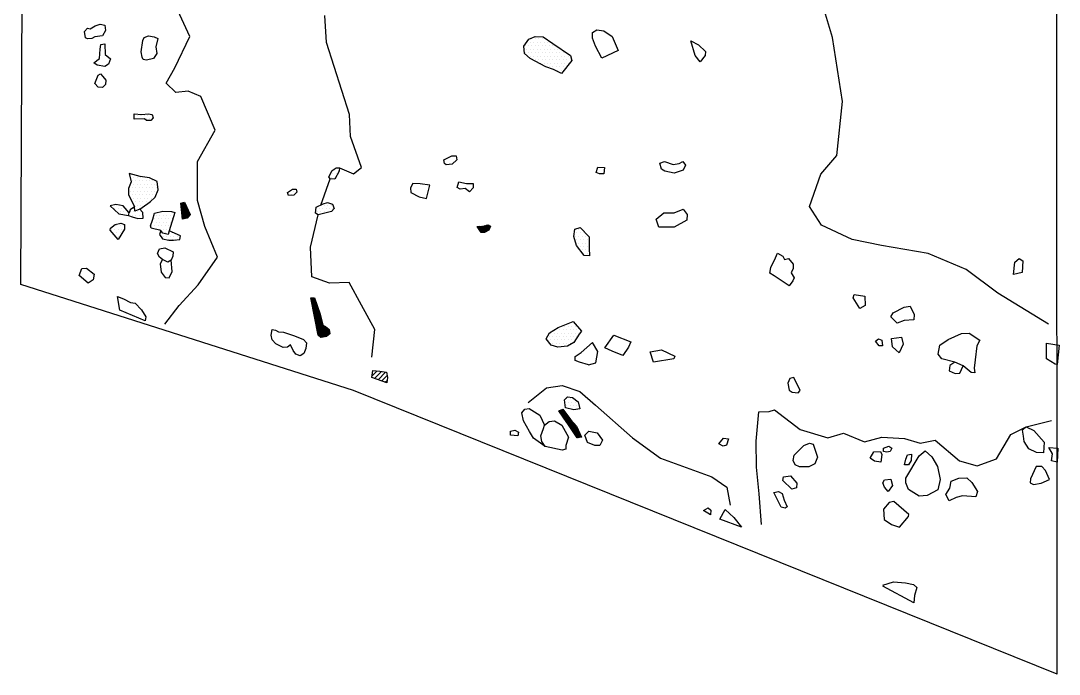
# Model space of a CAD drawing. Header units: metres. Extents: x -9.02 to -5.27, y -14.67 to -10.75.
# Drawn here: x -9.016 to -5.266, y -14.67 to -12.309 of the extents above; entities that cross this region are included whole.
import ezdxf

# ---------------------------------------------------------------- set-up
doc = ezdxf.new("R2010")
doc.units = ezdxf.units.M
doc.header["$LTSCALE"] = 25
doc.header["$MEASUREMENT"] = 0
doc.linetypes.add('GESTRICHELT', pattern=[0.75, 0.5, -0.25])
doc.linetypes.add('STRICHPUNKTX2', pattern=[2, 1, -0.5, 0, -0.5])
doc.layers.get('0').update_dxf_attribs({"linetype": 'CONTINUOUS'})
for name, color, linetype in [('BEFUND', 1, 'CONTINUOUS'), ('BEFUND_UNSICHER', 1, 'GESTRICHELT'), ('FEUER', 1, 'CONTINUOUS'), ('GRABUNGSGRENZE', 3, 'STRICHPUNKTX2'), ('KNOCHEN', 2, 'CONTINUOUS'), ('KNOCHENSCHRAFF', 2, 'CONTINUOUS'), ('STEINE', 4, 'CONTINUOUS'), ('STEINESCHRAFF', 4, 'CONTINUOUS')]:
    doc.layers.add(name, color=color, linetype=linetype)

# ---------------------------------------------------------------- blocks, each defined once
blk = doc.blocks.new('*X1')
at = {"color": 0}
for p, q in [((-798.75, -1105.63), (-795.7, -1102.58)), ((-798.35, -1105.59), (-795.35, -1102.58)), ((-797.98, -1105.57), (-794.99, -1102.58)), ((-797.6, -1105.55), (-794.64, -1102.58)), ((-797.41, -1105.71), (-794.32, -1102.62)), ((-800.32, -1105.08), (-798.97, -1103.73)), ((-800.23, -1105.35), (-798.54, -1103.65)), ((-800.16, -1104.57), (-799.4, -1103.81)), ((-800.04, -1105.51), (-798.12, -1103.59)), ((-800, -1104.06), (-799.84, -1103.89)), ((-799.85, -1105.67), (-797.72, -1103.55)), ((-799.55, -1105.73), (-797.33, -1103.51)), ((-799.15, -1105.68), (-796.42, -1102.96)), ((-797.21, -1105.86), (-794.14, -1102.79)), ((-797.01, -1106.02), (-793.96, -1102.97)), ((-796.81, -1106.17), (-793.79, -1103.15)), ((-796.62, -1106.33), (-793.61, -1103.32)), ((-796.42, -1106.49), (-793.48, -1103.55)), ((-796.15, -1106.57), (-793.48, -1103.9)), ((-795.88, -1106.65), (-793.48, -1104.25)), ((-795.6, -1106.72), (-793.48, -1104.61)), ((-795.32, -1106.8), (-793.48, -1104.96)), ((-795.04, -1106.87), (-793.48, -1105.31)), ((-794.76, -1106.95), (-793.51, -1105.7)), ((-794.48, -1107.02), (-793.98, -1106.52)), ((-882.3, -1153.83), (-879.76, -1151.29)), ((-882.17, -1154.05), (-878.81, -1150.69)), ((-882.05, -1154.28), (-877.87, -1150.1)), ((-881.92, -1154.51), (-876.94, -1149.53)), ((-881.8, -1154.74), (-876, -1148.95)), ((-881.67, -1154.97), (-875.07, -1148.37)), ((-881.23, -1154.88), (-874.6, -1148.25)), ((-880.76, -1154.77), (-874.53, -1148.54)), ((-880.3, -1154.65), (-874.47, -1148.82)), ((-879.83, -1154.54), (-874.4, -1149.11)), ((-879.78, -1154.84), (-874.33, -1149.4)), ((-879.78, -1155.2), (-874.27, -1149.69)), ((-879.69, -1155.46), (-874.2, -1149.97)), ((-879.4, -1155.52), (-874.14, -1150.26)), ((-881.09, -1152.27), (-880.72, -1151.89)), ((-879.11, -1155.59), (-878.21, -1154.69)), ((-878.81, -1155.65), (-878.8, -1155.63)), ((-836.79, -1227.11), (-836.35, -1226.67)), ((-836.76, -1227.43), (-835.86, -1226.54)), ((-836.72, -1227.75), (-835.51, -1226.54)), ((-836.69, -1228.07), (-835.4, -1226.78)), ((-836.65, -1228.39), (-835.28, -1227.02)), ((-836.62, -1228.71), (-835.17, -1227.26)), ((-836.59, -1229.03), (-835.06, -1227.51)), ((-836.55, -1229.35), (-834.95, -1227.75)), ((-836.52, -1229.67), (-834.84, -1227.99)), ((-836.48, -1229.99), (-834.73, -1228.23)), ((-836.45, -1230.31), (-834.61, -1228.47)), ((-836.41, -1230.63), (-834.5, -1228.71)), ((-836.38, -1230.95), (-834.39, -1228.96)), ((-836.35, -1231.27), (-834.28, -1229.2)), ((-836.31, -1231.58), (-834.17, -1229.44)), ((-836.28, -1231.9), (-834.06, -1229.68)), ((-836.24, -1232.22), (-833.94, -1229.92)), ((-836.21, -1232.54), (-833.83, -1230.17)), ((-835.79, -1232.48), (-833.72, -1230.41)), ((-835.35, -1232.39), (-833.61, -1230.65)), ((-834.9, -1232.29), (-833.5, -1230.89)), ((-729.75, -1235.33), (-729.64, -1235.22)), ((-729.6, -1235.54), (-729.28, -1235.21)), ((-729.46, -1235.75), (-728.92, -1235.21)), ((-729.32, -1235.96), (-728.56, -1235.2)), ((-729.17, -1236.17), (-728.19, -1235.19)), ((-729.03, -1236.38), (-727.83, -1235.18)), ((-728.89, -1236.59), (-727.38, -1235.09)), ((-728.74, -1236.8), (-726.87, -1234.93)), ((-728.6, -1237.01), (-726.36, -1234.77)), ((-728.46, -1237.22), (-725.85, -1234.62)), ((-728.31, -1237.43), (-725.63, -1234.74)), ((-728, -1237.47), (-725.41, -1234.88)), ((-727.65, -1237.47), (-725.19, -1235.01)), ((-727.29, -1237.47), (-724.97, -1235.15)), ((-726.6, -1237.13), (-725.22, -1235.75)), ((-725.71, -1236.6), (-725.6, -1236.49)), ((-789.85, -1261.14), (-789.75, -1261.04)), ((-789.79, -1261.43), (-789.41, -1261.05)), ((-789.73, -1261.73), (-789.07, -1261.07)), ((-789.67, -1262.02), (-788.73, -1261.08)), ((-789.62, -1262.32), (-788.47, -1261.17)), ((-789.56, -1262.61), (-788.38, -1261.43)), ((-789.5, -1262.9), (-788.29, -1261.7)), ((-789.44, -1263.2), (-788.2, -1261.96)), ((-789.38, -1263.49), (-788.11, -1262.23)), ((-789.32, -1263.79), (-788.02, -1262.49)), ((-789.26, -1264.08), (-787.93, -1262.76)), ((-789.2, -1264.38), (-787.84, -1263.02)), ((-789.14, -1264.67), (-787.75, -1263.28)), ((-789.08, -1264.96), (-787.67, -1263.55)), ((-789.02, -1265.26), (-787.58, -1263.81)), ((-788.96, -1265.55), (-787.49, -1264.08)), ((-788.9, -1265.85), (-787.4, -1264.34)), ((-788.84, -1266.14), (-787.31, -1264.61)), ((-788.78, -1266.43), (-787.22, -1264.87)), ((-788.72, -1266.73), (-787.13, -1265.14)), ((-788.67, -1267.02), (-787.04, -1265.4)), ((-788.61, -1267.32), (-786.95, -1265.66)), ((-788.55, -1267.61), (-786.86, -1265.93)), ((-788.49, -1267.91), (-786.77, -1266.19)), ((-788.43, -1268.2), (-786.69, -1266.46)), ((-788.37, -1268.49), (-786.6, -1266.72)), ((-788.31, -1268.79), (-786.51, -1266.99)), ((-788.25, -1269.08), (-786.43, -1267.27)), ((-788.19, -1269.38), (-786.36, -1267.55)), ((-788.13, -1269.67), (-786.29, -1267.83)), ((-788.07, -1269.97), (-786.22, -1268.12)), ((-788.01, -1270.26), (-786.15, -1268.4)), ((-787.95, -1270.55), (-786.08, -1268.68)), ((-787.89, -1270.85), (-786.01, -1268.96)), ((-787.83, -1271.14), (-785.94, -1269.25)), ((-787.78, -1271.44), (-785.87, -1269.53)), ((-787.72, -1271.73), (-785.8, -1269.81)), ((-787.66, -1272.02), (-785.73, -1270.09)), ((-787.6, -1272.32), (-785.65, -1270.38)), ((-787.54, -1272.61), (-785.58, -1270.66)), ((-787.48, -1272.91), (-785.48, -1270.91)), ((-787.42, -1273.2), (-785.25, -1271.03)), ((-787.36, -1273.5), (-785.02, -1271.16)), ((-787.3, -1273.79), (-784.79, -1271.28)), ((-787.24, -1274.08), (-784.56, -1271.41)), ((-787.18, -1274.38), (-784.36, -1271.56)), ((-787.05, -1274.6), (-784.17, -1271.72)), ((-786.87, -1274.77), (-783.98, -1271.88)), ((-786.69, -1274.94), (-783.79, -1272.04)), ((-786.5, -1275.11), (-783.59, -1272.2)), ((-786.32, -1275.29), (-783.4, -1272.37)), ((-786, -1275.32), (-783.23, -1272.55)), ((-785.57, -1275.24), (-783.19, -1272.86)), ((-785.14, -1275.17), (-783.14, -1273.17)), ((-784.71, -1275.09), (-783.1, -1273.48)), ((-784.28, -1275.01), (-783.06, -1273.79)), ((-699.9, -1302.36), (-698.86, -1301.32)), ((-699.76, -1302.57), (-698.67, -1301.48)), ((-700.19, -1301.94), (-699.94, -1301.69)), ((-700.05, -1302.15), (-699.4, -1301.51)), ((-699.62, -1302.78), (-698.51, -1301.68)), ((-699.48, -1302.99), (-698.36, -1301.88)), ((-699.33, -1303.2), (-698.21, -1302.08)), ((-699.19, -1303.41), (-698.06, -1302.28)), ((-699.05, -1303.62), (-697.9, -1302.48)), ((-698.9, -1303.83), (-697.75, -1302.68)), ((-698.76, -1304.04), (-697.6, -1302.88)), ((-698.62, -1304.25), (-697.45, -1303.08)), ((-698.47, -1304.46), (-697.29, -1303.28)), ((-698.33, -1304.67), (-697.14, -1303.49)), ((-698.18, -1304.88), (-696.99, -1303.69)), ((-698.04, -1305.09), (-696.84, -1303.89)), ((-697.89, -1305.29), (-696.68, -1304.09)), ((-697.74, -1305.5), (-696.53, -1304.29)), ((-697.6, -1305.71), (-696.38, -1304.49)), ((-697.45, -1305.92), (-696.23, -1304.69)), ((-697.31, -1306.12), (-696.07, -1304.89)), ((-697.16, -1306.33), (-695.92, -1305.09)), ((-697.01, -1306.54), (-695.76, -1305.28)), ((-696.87, -1306.75), (-695.6, -1305.48)), ((-696.72, -1306.96), (-695.43, -1305.67)), ((-696.58, -1307.17), (-695.27, -1305.86)), ((-696.45, -1307.39), (-695.11, -1306.05)), ((-696.31, -1307.6), (-694.95, -1306.24)), ((-696.17, -1307.82), (-694.78, -1306.43)), ((-696.03, -1308.03), (-694.62, -1306.62)), ((-695.89, -1308.24), (-694.46, -1306.81)), ((-695.75, -1308.46), (-694.3, -1307.01)), ((-695.61, -1308.67), (-694.13, -1307.2)), ((-695.47, -1308.89), (-693.97, -1307.39)), ((-695.34, -1309.1), (-693.86, -1307.63)), ((-695.2, -1309.32), (-693.75, -1307.87)), ((-695.06, -1309.53), (-693.64, -1308.11)), ((-694.92, -1309.75), (-693.53, -1308.36)), ((-694.78, -1309.96), (-693.42, -1308.6)), ((-694.64, -1310.18), (-693.31, -1308.85)), ((-694.5, -1310.39), (-693.2, -1309.09)), ((-694.36, -1310.61), (-693.1, -1309.34)), ((-694.22, -1310.82), (-692.99, -1309.58)), ((-694.09, -1311.04), (-692.88, -1309.83)), ((-693.95, -1311.25), (-692.77, -1310.07)), ((-693.81, -1311.47), (-692.66, -1310.32)), ((-693.63, -1311.64), (-692.55, -1310.56)), ((-693.22, -1311.58), (-692.44, -1310.81)), ((-692.81, -1311.53), (-692.33, -1311.05)), ((-692.4, -1311.47), (-692.23, -1311.3))]:
    blk.add_line(p, q, dxfattribs=at)
blk = doc.blocks.new('*X2')
at = {"color": 0}
for p, q in [((-712.5, -1170), (-712.5, -1170)), ((-711.875, -1168.75), (-711.875, -1168.75)), ((-711.25, -1170), (-711.25, -1170)), ((-710.625, -1168.75), (-710.625, -1168.75)), ((-710, -1167.5), (-710, -1167.5)), ((-710, -1170), (-710, -1170)), ((-709.375, -1168.75), (-709.375, -1168.75)), ((-708.75, -1167.5), (-708.75, -1167.5)), ((-708.75, -1170), (-708.75, -1170)), ((-708.125, -1168.75), (-708.125, -1168.75)), ((-707.5, -1167.5), (-707.5, -1167.5)), ((-707.5, -1170), (-707.5, -1170)), ((-706.875, -1168.75), (-706.875, -1168.75)), ((-706.25, -1167.5), (-706.25, -1167.5)), ((-706.25, -1170), (-706.25, -1170)), ((-705.625, -1168.75), (-705.625, -1168.75)), ((-705, -1167.5), (-705, -1167.5)), ((-705, -1170), (-705, -1170)), ((-704.375, -1168.75), (-704.375, -1168.75)), ((-703.75, -1170), (-703.75, -1170)), ((-703.125, -1168.75), (-703.125, -1168.75)), ((-702.5, -1170), (-702.5, -1170)), ((-701.25, -1170), (-701.25, -1170)), ((-712.5, -1172.5), (-712.5, -1172.5)), ((-711.875, -1171.25), (-711.875, -1171.25)), ((-711.25, -1172.5), (-711.25, -1172.5)), ((-710.625, -1171.25), (-710.625, -1171.25)), ((-710.625, -1173.75), (-710.625, -1173.75)), ((-710, -1172.5), (-710, -1172.5)), ((-709.375, -1171.25), (-709.375, -1171.25)), ((-709.375, -1173.75), (-709.375, -1173.75)), ((-708.75, -1172.5), (-708.75, -1172.5)), ((-708.125, -1171.25), (-708.125, -1171.25)), ((-708.125, -1173.75), (-708.125, -1173.75)), ((-707.5, -1172.5), (-707.5, -1172.5)), ((-706.875, -1171.25), (-706.875, -1171.25)), ((-706.875, -1173.75), (-706.875, -1173.75)), ((-706.25, -1172.5), (-706.25, -1172.5)), ((-705.625, -1171.25), (-705.625, -1171.25)), ((-705.625, -1173.75), (-705.625, -1173.75)), ((-705, -1172.5), (-705, -1172.5)), ((-704.375, -1171.25), (-704.375, -1171.25)), ((-704.375, -1173.75), (-704.375, -1173.75)), ((-703.75, -1172.5), (-703.75, -1172.5)), ((-703.125, -1171.25), (-703.125, -1171.25)), ((-703.125, -1173.75), (-703.125, -1173.75)), ((-702.5, -1172.5), (-702.5, -1172.5)), ((-701.875, -1171.25), (-701.875, -1171.25)), ((-701.875, -1173.75), (-701.875, -1173.75)), ((-701.25, -1172.5), (-701.25, -1172.5)), ((-700.625, -1171.25), (-700.625, -1171.25)), ((-700.625, -1173.75), (-700.625, -1173.75)), ((-700, -1172.5), (-700, -1172.5)), ((-699.375, -1173.75), (-699.375, -1173.75)), ((-698.75, -1172.5), (-698.75, -1172.5)), ((-698.125, -1173.75), (-698.125, -1173.75)), ((-696.875, -1173.75), (-696.875, -1173.75)), ((-708.75, -1175), (-708.75, -1175)), ((-707.5, -1175), (-707.5, -1175)), ((-706.875, -1176.25), (-706.875, -1176.25)), ((-706.25, -1175), (-706.25, -1175)), ((-705.625, -1176.25), (-705.625, -1176.25)), ((-705, -1175), (-705, -1175)), ((-705, -1177.5), (-705, -1177.5)), ((-704.375, -1176.25), (-704.375, -1176.25)), ((-703.75, -1175), (-703.75, -1175)), ((-703.75, -1177.5), (-703.75, -1177.5)), ((-703.125, -1176.25), (-703.125, -1176.25)), ((-702.5, -1175), (-702.5, -1175)), ((-702.5, -1177.5), (-702.5, -1177.5)), ((-701.875, -1176.25), (-701.875, -1176.25)), ((-701.25, -1175), (-701.25, -1175)), ((-701.25, -1177.5), (-701.25, -1177.5)), ((-700.625, -1176.25), (-700.625, -1176.25)), ((-700, -1175), (-700, -1175)), ((-700, -1177.5), (-700, -1177.5)), ((-699.375, -1176.25), (-699.375, -1176.25)), ((-698.75, -1175), (-698.75, -1175)), ((-698.75, -1177.5), (-698.75, -1177.5)), ((-698.125, -1176.25), (-698.125, -1176.25)), ((-697.5, -1175), (-697.5, -1175)), ((-697.5, -1177.5), (-697.5, -1177.5)), ((-696.875, -1176.25), (-696.875, -1176.25)), ((-696.25, -1175), (-696.25, -1175)), ((-700.625, -1178.75), (-700.625, -1178.75)), ((-699.375, -1178.75), (-699.375, -1178.75)), ((-853.125, -1196.25), (-853.125, -1196.25)), ((-852.5, -1195), (-852.5, -1195)), ((-851.875, -1196.25), (-851.875, -1196.25)), ((-851.25, -1195), (-851.25, -1195)), ((-850.625, -1196.25), (-850.625, -1196.25)), ((-850, -1195), (-850, -1195)), ((-849.375, -1196.25), (-849.375, -1196.25)), ((-848.75, -1195), (-848.75, -1195)), ((-848.125, -1196.25), (-848.125, -1196.25)), ((-847.5, -1195), (-847.5, -1195)), ((-781.25, -1215), (-781.25, -1215)), ((-780, -1215), (-780, -1215)), ((-855, -1217.5), (-855, -1217.5)), ((-854.375, -1218.75), (-854.375, -1218.75)), ((-853.75, -1217.5), (-853.75, -1217.5)), ((-853.125, -1218.75), (-853.125, -1218.75)), ((-852.5, -1217.5), (-852.5, -1217.5)), ((-851.875, -1218.75), (-851.875, -1218.75)), ((-851.25, -1217.5), (-851.25, -1217.5)), ((-850.625, -1218.75), (-850.625, -1218.75)), ((-850, -1217.5), (-850, -1217.5)), ((-849.375, -1218.75), (-849.375, -1218.75)), ((-848.125, -1218.75), (-848.125, -1218.75)), ((-846.875, -1218.75), (-846.875, -1218.75)), ((-782.5, -1217.5), (-782.5, -1217.5)), ((-781.875, -1216.25), (-781.875, -1216.25)), ((-781.25, -1217.5), (-781.25, -1217.5)), ((-780.625, -1216.25), (-780.625, -1216.25)), ((-855, -1220), (-855, -1220)), ((-855, -1222.5), (-855, -1222.5)), ((-854.375, -1221.25), (-854.375, -1221.25)), ((-853.75, -1220), (-853.75, -1220)), ((-853.75, -1222.5), (-853.75, -1222.5)), ((-853.125, -1221.25), (-853.125, -1221.25)), ((-852.5, -1220), (-852.5, -1220)), ((-852.5, -1222.5), (-852.5, -1222.5)), ((-851.875, -1221.25), (-851.875, -1221.25)), ((-851.25, -1220), (-851.25, -1220)), ((-851.25, -1222.5), (-851.25, -1222.5)), ((-850.625, -1221.25), (-850.625, -1221.25)), ((-850, -1220), (-850, -1220)), ((-850, -1222.5), (-850, -1222.5)), ((-849.375, -1221.25), (-849.375, -1221.25)), ((-848.75, -1220), (-848.75, -1220)), ((-848.75, -1222.5), (-848.75, -1222.5)), ((-848.125, -1221.25), (-848.125, -1221.25)), ((-847.5, -1220), (-847.5, -1220)), ((-847.5, -1222.5), (-847.5, -1222.5)), ((-846.875, -1221.25), (-846.875, -1221.25)), ((-846.25, -1220), (-846.25, -1220)), ((-846.25, -1222.5), (-846.25, -1222.5)), ((-845.625, -1221.25), (-845.625, -1221.25)), ((-797.5, -1222.5), (-797.5, -1222.5)), ((-796.25, -1222.5), (-796.25, -1222.5)), ((-795, -1222.5), (-795, -1222.5)), ((-855.625, -1223.75), (-855.625, -1223.75)), ((-855, -1225), (-855, -1225)), ((-854.375, -1223.75), (-854.375, -1223.75)), ((-854.375, -1226.25), (-854.375, -1226.25)), ((-853.75, -1225), (-853.75, -1225)), ((-853.125, -1223.75), (-853.125, -1223.75)), ((-853.125, -1226.25), (-853.125, -1226.25)), ((-852.5, -1225), (-852.5, -1225)), ((-851.875, -1223.75), (-851.875, -1223.75)), ((-851.875, -1226.25), (-851.875, -1226.25)), ((-851.25, -1225), (-851.25, -1225)), ((-850.625, -1223.75), (-850.625, -1223.75)), ((-850.625, -1226.25), (-850.625, -1226.25)), ((-850, -1225), (-850, -1225)), ((-849.375, -1223.75), (-849.375, -1223.75)), ((-849.375, -1226.25), (-849.375, -1226.25)), ((-848.75, -1225), (-848.75, -1225)), ((-848.125, -1223.75), (-848.125, -1223.75)), ((-848.125, -1226.25), (-848.125, -1226.25)), ((-847.5, -1225), (-847.5, -1225)), ((-846.875, -1223.75), (-846.875, -1223.75)), ((-796.875, -1223.75), (-796.875, -1223.75)), ((-860.625, -1228.75), (-860.625, -1228.75)), ((-860, -1227.5), (-860, -1227.5)), ((-860, -1230), (-860, -1230)), ((-859.375, -1228.75), (-859.375, -1228.75)), ((-858.75, -1230), (-858.75, -1230)), ((-858.125, -1228.75), (-858.125, -1228.75)), ((-857.5, -1230), (-857.5, -1230)), ((-856.875, -1228.75), (-856.875, -1228.75)), ((-856.25, -1230), (-856.25, -1230)), ((-855, -1230), (-855, -1230)), ((-854.375, -1228.75), (-854.375, -1228.75)), ((-853.75, -1227.5), (-853.75, -1227.5)), ((-853.75, -1230), (-853.75, -1230)), ((-853.125, -1228.75), (-853.125, -1228.75)), ((-852.5, -1227.5), (-852.5, -1227.5)), ((-852.5, -1230), (-852.5, -1230)), ((-851.875, -1228.75), (-851.875, -1228.75)), ((-851.25, -1227.5), (-851.25, -1227.5)), ((-851.25, -1230), (-851.25, -1230)), ((-850, -1227.5), (-850, -1227.5)), ((-843.75, -1230), (-843.75, -1230)), ((-842.5, -1230), (-842.5, -1230)), ((-841.25, -1230), (-841.25, -1230)), ((-840, -1230), (-840, -1230)), ((-787.5, -1230), (-787.5, -1230)), ((-786.875, -1228.75), (-786.875, -1228.75)), ((-786.25, -1227.5), (-786.25, -1227.5)), ((-786.25, -1230), (-786.25, -1230)), ((-785.625, -1228.75), (-785.625, -1228.75)), ((-785, -1227.5), (-785, -1227.5)), ((-785, -1230), (-785, -1230)), ((-784.375, -1228.75), (-784.375, -1228.75)), ((-783.75, -1227.5), (-783.75, -1227.5)), ((-783.75, -1230), (-783.75, -1230)), ((-783.125, -1228.75), (-783.125, -1228.75)), ((-782.5, -1227.5), (-782.5, -1227.5)), ((-781.875, -1228.75), (-781.875, -1228.75)), ((-855.625, -1231.25), (-855.625, -1231.25)), ((-854.375, -1231.25), (-854.375, -1231.25)), ((-853.125, -1231.25), (-853.125, -1231.25)), ((-851.875, -1231.25), (-851.875, -1231.25)), ((-850.625, -1231.25), (-850.625, -1231.25)), ((-846.875, -1233.75), (-846.875, -1233.75)), ((-846.25, -1232.5), (-846.25, -1232.5)), ((-845.625, -1231.25), (-845.625, -1231.25)), ((-845.625, -1233.75), (-845.625, -1233.75)), ((-845, -1232.5), (-845, -1232.5)), ((-844.375, -1231.25), (-844.375, -1231.25)), ((-844.375, -1233.75), (-844.375, -1233.75)), ((-843.75, -1232.5), (-843.75, -1232.5)), ((-843.125, -1231.25), (-843.125, -1231.25)), ((-843.125, -1233.75), (-843.125, -1233.75)), ((-842.5, -1232.5), (-842.5, -1232.5)), ((-841.875, -1231.25), (-841.875, -1231.25)), ((-841.875, -1233.75), (-841.875, -1233.75)), ((-841.25, -1232.5), (-841.25, -1232.5)), ((-840.625, -1231.25), (-840.625, -1231.25)), ((-840.625, -1233.75), (-840.625, -1233.75)), ((-840, -1232.5), (-840, -1232.5)), ((-839.375, -1231.25), (-839.375, -1231.25)), ((-861.875, -1236.25), (-861.875, -1236.25)), ((-861.25, -1237.5), (-861.25, -1237.5)), ((-860.625, -1236.25), (-860.625, -1236.25)), ((-860, -1235), (-860, -1235)), ((-860, -1237.5), (-860, -1237.5)), ((-859.375, -1236.25), (-859.375, -1236.25)), ((-858.75, -1235), (-858.75, -1235)), ((-858.75, -1237.5), (-858.75, -1237.5)), ((-858.125, -1236.25), (-858.125, -1236.25)), ((-857.5, -1235), (-857.5, -1235)), ((-847.5, -1235), (-847.5, -1235)), ((-846.25, -1235), (-846.25, -1235)), ((-845.625, -1236.25), (-845.625, -1236.25)), ((-845, -1235), (-845, -1235)), ((-844.375, -1236.25), (-844.375, -1236.25)), ((-843.75, -1235), (-843.75, -1235)), ((-843.75, -1237.5), (-843.75, -1237.5)), ((-843.125, -1236.25), (-843.125, -1236.25)), ((-842.5, -1235), (-842.5, -1235)), ((-842.5, -1237.5), (-842.5, -1237.5)), ((-841.875, -1236.25), (-841.875, -1236.25)), ((-841.25, -1235), (-841.25, -1235)), ((-841.25, -1237.5), (-841.25, -1237.5)), ((-840, -1237.5), (-840, -1237.5)), ((-694.375, -1236.25), (-694.375, -1236.25)), ((-693.75, -1237.5), (-693.75, -1237.5)), ((-693.125, -1236.25), (-693.125, -1236.25)), ((-692.5, -1237.5), (-692.5, -1237.5)), ((-691.25, -1237.5), (-691.25, -1237.5)), ((-859.375, -1238.75), (-859.375, -1238.75)), ((-843.125, -1238.75), (-843.125, -1238.75)), ((-841.875, -1238.75), (-841.875, -1238.75)), ((-841.25, -1240), (-841.25, -1240)), ((-840.625, -1238.75), (-840.625, -1238.75)), ((-840, -1240), (-840, -1240)), ((-839.375, -1238.75), (-839.375, -1238.75)), ((-838.75, -1240), (-838.75, -1240)), ((-838.125, -1238.75), (-838.125, -1238.75)), ((-837.5, -1240), (-837.5, -1240)), ((-694.375, -1238.75), (-694.375, -1238.75)), ((-693.75, -1240), (-693.75, -1240)), ((-693.125, -1238.75), (-693.125, -1238.75)), ((-693.125, -1241.25), (-693.125, -1241.25)), ((-692.5, -1240), (-692.5, -1240)), ((-691.875, -1238.75), (-691.875, -1238.75)), ((-691.875, -1241.25), (-691.875, -1241.25)), ((-691.25, -1240), (-691.25, -1240)), ((-690.625, -1238.75), (-690.625, -1238.75)), ((-690.625, -1241.25), (-690.625, -1241.25)), ((-690, -1240), (-690, -1240)), ((-689.375, -1241.25), (-689.375, -1241.25)), ((-692.5, -1242.5), (-692.5, -1242.5)), ((-691.875, -1243.75), (-691.875, -1243.75)), ((-691.25, -1242.5), (-691.25, -1242.5)), ((-691.25, -1245), (-691.25, -1245)), ((-690.625, -1243.75), (-690.625, -1243.75)), ((-690, -1242.5), (-690, -1242.5)), ((-690, -1245), (-690, -1245)), ((-689.375, -1243.75), (-689.375, -1243.75)), ((-699.375, -1271.25), (-699.375, -1271.25)), ((-698.125, -1271.25), (-698.125, -1271.25)), ((-696.875, -1271.25), (-696.875, -1271.25)), ((-695.625, -1271.25), (-695.625, -1271.25)), ((-695, -1270), (-695, -1270)), ((-694.375, -1271.25), (-694.375, -1271.25)), ((-703.75, -1275), (-703.75, -1275)), ((-703.125, -1273.75), (-703.125, -1273.75)), ((-702.5, -1275), (-702.5, -1275)), ((-701.875, -1273.75), (-701.875, -1273.75)), ((-701.25, -1272.5), (-701.25, -1272.5)), ((-701.25, -1275), (-701.25, -1275)), ((-700.625, -1273.75), (-700.625, -1273.75)), ((-700, -1272.5), (-700, -1272.5)), ((-700, -1275), (-700, -1275)), ((-699.375, -1273.75), (-699.375, -1273.75)), ((-698.75, -1272.5), (-698.75, -1272.5)), ((-698.75, -1275), (-698.75, -1275)), ((-698.125, -1273.75), (-698.125, -1273.75)), ((-697.5, -1272.5), (-697.5, -1272.5)), ((-697.5, -1275), (-697.5, -1275)), ((-696.875, -1273.75), (-696.875, -1273.75)), ((-696.25, -1272.5), (-696.25, -1272.5)), ((-696.25, -1275), (-696.25, -1275)), ((-695.625, -1273.75), (-695.625, -1273.75)), ((-695, -1272.5), (-695, -1272.5)), ((-695, -1275), (-695, -1275)), ((-694.375, -1273.75), (-694.375, -1273.75)), ((-693.75, -1272.5), (-693.75, -1272.5)), ((-693.75, -1275), (-693.75, -1275)), ((-693.125, -1273.75), (-693.125, -1273.75)), ((-704.375, -1276.25), (-704.375, -1276.25)), ((-703.125, -1276.25), (-703.125, -1276.25)), ((-702.5, -1277.5), (-702.5, -1277.5)), ((-701.875, -1276.25), (-701.875, -1276.25)), ((-701.25, -1277.5), (-701.25, -1277.5)), ((-700.625, -1276.25), (-700.625, -1276.25)), ((-700.625, -1278.75), (-700.625, -1278.75)), ((-700, -1277.5), (-700, -1277.5)), ((-699.375, -1276.25), (-699.375, -1276.25)), ((-698.75, -1277.5), (-698.75, -1277.5)), ((-698.125, -1276.25), (-698.125, -1276.25)), ((-697.5, -1277.5), (-697.5, -1277.5)), ((-696.875, -1276.25), (-696.875, -1276.25)), ((-696.25, -1277.5), (-696.25, -1277.5)), ((-695.625, -1276.25), (-695.625, -1276.25)), ((-694.375, -1276.25), (-694.375, -1276.25)), ((-697.5, -1297.5), (-697.5, -1297.5)), ((-696.25, -1297.5), (-696.25, -1297.5)), ((-695, -1297.5), (-695, -1297.5)), ((-698.125, -1298.75), (-698.125, -1298.75)), ((-697.5, -1300), (-697.5, -1300)), ((-696.875, -1298.75), (-696.875, -1298.75)), ((-696.25, -1300), (-696.25, -1300)), ((-695.625, -1298.75), (-695.625, -1298.75)), ((-695.625, -1301.25), (-695.625, -1301.25)), ((-695, -1300), (-695, -1300)), ((-694.375, -1298.75), (-694.375, -1298.75)), ((-694.375, -1301.25), (-694.375, -1301.25)), ((-693.75, -1300), (-693.75, -1300))]:
    blk.add_line(p, q, dxfattribs=at)
blk = doc.blocks.new('*X5')
at = {"color": 0}
for p, q in [((-767.77, -1289.27), (-765.99, -1287.48)), ((-766.91, -1290.17), (-764.4, -1287.66)), ((-765.6, -1290.62), (-762.87, -1287.89)), ((-764.28, -1291.08), (-762.33, -1289.13)), ((-762.97, -1291.54), (-762.35, -1290.92))]:
    blk.add_line(p, q, dxfattribs=at)

msp = doc.modelspace()

# ---------------------------------------------------------------- linework, layer by layer
at = {"layer": 'BEFUND'}
msp.add_lwpolyline([(-7.9325, -12.975), (-7.8987, -12.8809)], dxfattribs=at)
at = {"layer": 'BEFUND_UNSICHER', "flags": 128}
for points in [[(-8.496, -13.4052), (-8.444, -13.3383), (-8.3758, -13.2633), (-8.306, -13.1638), (-8.3515, -13.0527), (-8.3781, -12.9588), (-8.3782, -12.8181), (-8.314, -12.7048), (-8.3662, -12.583), (-8.4116, -12.5641), (-8.4564, -12.5682), (-8.4912, -12.5351), (-8.4596, -12.4795), (-8.4061, -12.3662), (-8.4828, -12.197), (-8.5088, -12.1455), (-8.5074, -12.0843), (-8.4611, -11.9787), (-8.3708, -11.9036), (-8.3359, -11.6848), (-8.2591, -11.3996)], [(-5.3043, -13.4059), (-5.4878, -13.2931), (-5.6022, -13.2082), (-5.7394, -13.1498), (-5.9076, -13.1219), (-6.0129, -13.0996), (-6.1242, -13.0473), (-6.1674, -12.9802), (-6.1263, -12.8633), (-6.0683, -12.7962), (-6.0486, -12.6005), (-6.0847, -12.3693), (-6.1341, -12.2036), (-6.2277, -12.07), (-6.2846, -12.0029)], [(-7.8651, -12.8411), (-7.8146, -12.8625), (-7.7861, -12.839), (-7.8249, -12.7273), (-7.8291, -12.6483), (-7.9124, -12.3877), (-7.9176, -12.2903)], [(-7.7487, -13.5249), (-7.7371, -13.4254), (-7.7861, -13.3372), (-7.8306, -13.2547), (-7.9015, -13.2573), (-7.9647, -13.2349), (-7.9694, -13.1278), (-7.942, -13.011)], [(-7.1837, -13.6885), (-7.1176, -13.6351), (-7.0607, -13.627), (-6.9967, -13.6488), (-6.9407, -13.6981), (-6.807, -13.8165), (-6.7059, -13.8896), (-6.5203, -13.9567), (-6.4664, -13.9943), (-6.4542, -14.0598)], [(-6.3414, -14.1294), (-6.3495, -14.0191), (-6.3587, -13.9221), (-6.3603, -13.828), (-6.3501, -13.7223), (-6.313, -13.7213), (-6.2937, -13.7147), (-6.2017, -13.7858), (-6.1011, -13.8158), (-6.0447, -13.799), (-5.9694, -13.831), (-5.9069, -13.8137), (-5.8246, -13.8182), (-5.7676, -13.8355), (-5.7133, -13.8243), (-5.6258, -13.899), (-5.5618, -13.9172), (-5.4922, -13.8923), (-5.4409, -13.8039), (-5.3855, -13.7769), (-5.294, -13.7535)]]:
    msp.add_lwpolyline(points, dxfattribs=at)
at = {"layer": 'GRABUNGSGRENZE', "flags": 128}
msp.add_lwpolyline([(-5.2734, -14.6704), (-7.8149, -13.6448), (-9.0163, -13.2623), (-9.0053, -10.7516), (-7.1218, -10.7673), (-7.1117, -11.8148), (-5.2748, -11.8247)], dxfattribs=at)
at = {"layer": 'GRABUNGSGRENZE'}
msp.add_lwpolyline([(-5.2734, -14.6704), (-5.2748, -11.8247)], dxfattribs=at)
at = {"layer": 'KNOCHEN'}
for points in [[(-8.4321, -13.0257), (-8.4382, -12.9681), (-8.4255, -12.9645), (-8.4045, -13.0099), (-8.4152, -13.0221), (-8.4321, -13.0257)], [(-7.3682, -13.0523), (-7.3468, -13.0518), (-7.3284, -13.0461), (-7.3192, -13.0517), (-7.3263, -13.0655), (-7.3416, -13.0747), (-7.3529, -13.0747), (-7.3682, -13.0523)], [(-7.9687, -13.3104), (-7.955, -13.3109), (-7.935, -13.37), (-7.9253, -13.4088), (-7.9151, -13.4144), (-7.9023, -13.4251), (-7.9003, -13.4404), (-7.9125, -13.4501), (-7.9324, -13.4536), (-7.9416, -13.445), (-7.9687, -13.3104)], [(-7.0069, -13.8165), (-7.0376, -13.7691), (-7.0544, -13.7451), (-7.0728, -13.7181), (-7.058, -13.713), (-7.0294, -13.7507), (-7.0095, -13.7741), (-6.9916, -13.8144), (-7.0069, -13.8165)]]:
    msp.add_lwpolyline(points, dxfattribs=at)
at = {"layer": 'STEINE'}
for points in [[(-8.7825, -12.3707), (-8.7866, -12.3477), (-8.7754, -12.3365), (-8.7657, -12.339), (-8.7479, -12.3273), (-8.729, -12.3222), (-8.7132, -12.3257), (-8.7106, -12.3446), (-8.7208, -12.364), (-8.7494, -12.3671), (-8.7596, -12.3737), (-8.7759, -12.3752), (-8.7825, -12.3707)], [(-8.5704, -12.37), (-8.5551, -12.3643), (-8.5341, -12.3674), (-8.5209, -12.3735), (-8.529, -12.4031), (-8.5244, -12.427), (-8.5371, -12.4454), (-8.5626, -12.4521), (-8.5739, -12.449), (-8.5784, -12.4408), (-8.582, -12.4215), (-8.5754, -12.3807), (-8.5704, -12.37)], [(-7.0637, -12.5002), (-7.0918, -12.4849), (-7.1203, -12.4758), (-7.1764, -12.4462), (-7.1969, -12.4274), (-7.1994, -12.4009), (-7.1816, -12.3759), (-7.1587, -12.3656), (-7.1296, -12.3676), (-7.0949, -12.3911), (-7.0311, -12.4354), (-7.0255, -12.4532), (-7.0637, -12.5002)], [(-6.9172, -12.4448), (-6.9401, -12.4011), (-6.9518, -12.3726), (-6.9518, -12.3512), (-6.9351, -12.3421), (-6.9101, -12.3462), (-6.8802, -12.3665), (-6.8588, -12.4168), (-6.9172, -12.4448)], [(-8.7529, -12.4614), (-8.732, -12.4451), (-8.7294, -12.4119), (-8.7274, -12.3956), (-8.7131, -12.393), (-8.7111, -12.4313), (-8.6922, -12.4466), (-8.6993, -12.4659), (-8.7131, -12.4741), (-8.7401, -12.4701), (-8.7529, -12.4614)], [(-6.5625, -12.4573), (-6.5803, -12.435), (-6.5965, -12.3821), (-6.5681, -12.3964), (-6.5432, -12.4202), (-6.5447, -12.435), (-6.5625, -12.4573)], [(-8.6073, -12.6643), (-8.6073, -12.6454), (-8.5793, -12.6479), (-8.5563, -12.6459), (-8.5415, -12.6484), (-8.5385, -12.6601), (-8.5471, -12.6693), (-8.5624, -12.6693), (-8.5696, -12.6642), (-8.6073, -12.6643)], [(-7.4801, -12.8295), (-7.4862, -12.8249), (-7.4888, -12.8117), (-7.4597, -12.7979), (-7.4434, -12.7979), (-7.4418, -12.8116), (-7.4576, -12.8275), (-7.4801, -12.8295)], [(-6.7026, -12.8452), (-6.7077, -12.8238), (-6.6915, -12.8177), (-6.6604, -12.8284), (-6.6381, -12.8253), (-6.6249, -12.8177), (-6.6157, -12.8314), (-6.6238, -12.8487), (-6.6564, -12.8599), (-6.6904, -12.8523), (-6.7026, -12.8452)], [(-8.5861, -12.9901), (-8.5494, -12.9641), (-8.5306, -12.9467), (-8.5204, -12.9207), (-8.524, -12.8906), (-8.551, -12.8769), (-8.5852, -12.8718), (-8.6245, -12.8606), (-8.6173, -12.8912), (-8.627, -12.9157), (-8.627, -12.9366), (-8.606, -12.981)], [(-7.8987, -12.8809), (-7.9038, -12.8732), (-7.8921, -12.8508), (-7.8773, -12.8411), (-7.8651, -12.8411), (-7.8661, -12.8528), (-7.8824, -12.8814), (-7.8987, -12.8809)], [(-6.9379, -12.8575), (-6.9324, -12.8387), (-6.9075, -12.8392), (-6.911, -12.8625), (-6.9263, -12.8625), (-6.9379, -12.8575)], [(-7.5503, -12.952), (-7.5392, -12.903), (-7.5733, -12.8979), (-7.6004, -12.8974), (-7.609, -12.9133), (-7.608, -12.9301), (-7.5779, -12.9459), (-7.5503, -12.952)], [(-7.4407, -12.9121), (-7.4341, -12.8917), (-7.4061, -12.8973), (-7.3821, -12.8973), (-7.3821, -12.9126), (-7.3953, -12.9274), (-7.4116, -12.9156), (-7.429, -12.9172), (-7.4407, -12.9121)], [(-8.0491, -12.9412), (-8.0532, -12.9295), (-8.0349, -12.9182), (-8.0216, -12.9172), (-8.0191, -12.9289), (-8.0298, -12.9397), (-8.0491, -12.9412)], [(-8.6269, -13.0131), (-8.6249, -13.0029), (-8.6463, -12.9774), (-8.6733, -12.9729), (-8.6937, -12.978), (-8.6626, -13.007), (-8.6269, -13.0131)], [(-7.942, -13.011), (-7.9522, -13.0044), (-7.9496, -12.9829), (-7.9247, -12.9702), (-7.9089, -12.9661), (-7.8905, -12.9717), (-7.8844, -12.9875), (-7.894, -12.9987), (-7.942, -13.011)], [(-8.6269, -13.0131), (-8.6136, -13.0172), (-8.5932, -13.0233), (-8.5738, -13.0228), (-8.5759, -13.0024), (-8.5861, -12.9901), (-8.6045, -12.9968), (-8.606, -12.981), (-8.6208, -12.9922), (-8.6249, -13.0029)], [(-8.4805, -13.0681), (-8.4845, -13.0813), (-8.5034, -13.0773), (-8.5101, -13.0666), (-8.5453, -13.0589), (-8.5478, -13.0498), (-8.5392, -13.0263), (-8.5331, -13.0039), (-8.5035, -12.9972), (-8.4719, -12.9982), (-8.4596, -13.0023), (-8.4805, -13.0681)], [(-6.7112, -13.0556), (-6.7219, -13.0266), (-6.6934, -13.0027), (-6.6563, -13.0032), (-6.6238, -12.9905), (-6.6096, -13.0093), (-6.6106, -13.0297), (-6.6568, -13.0551), (-6.7112, -13.0556)], [(-8.6926, -13.0581), (-8.6758, -13.0458), (-8.6549, -13.0407), (-8.6422, -13.0458), (-8.6416, -13.0626), (-8.6651, -13.0999), (-8.6932, -13.0657), (-8.6926, -13.0581)], [(-8.5101, -13.0666), (-8.5157, -13.0814), (-8.5044, -13.0977), (-8.481, -13.1022), (-8.4641, -13.1022), (-8.4417, -13.1002), (-8.4397, -13.0869), (-8.4805, -13.0681)], [(-6.9815, -13.158), (-7.0096, -13.1218), (-7.0193, -13.0887), (-7.0147, -13.0627), (-6.9964, -13.0565), (-6.9632, -13.0897), (-6.9637, -13.131), (-6.9616, -13.1585), (-6.9815, -13.158)], [(-8.4732, -13.1746), (-8.4855, -13.1818), (-8.5044, -13.1721), (-8.5156, -13.164), (-8.5227, -13.1502), (-8.5156, -13.1334), (-8.4957, -13.1293), (-8.4656, -13.144), (-8.4666, -13.1593), (-8.4732, -13.1746)], [(-6.241, -13.2674), (-6.2954, -13.2313), (-6.3112, -13.2217), (-6.3071, -13.2013), (-6.2908, -13.1658), (-6.2837, -13.1495), (-6.2644, -13.1597), (-6.2573, -13.1713), (-6.2436, -13.1678), (-6.2268, -13.1891), (-6.2263, -13.2044), (-6.2334, -13.2206), (-6.2232, -13.2384), (-6.2273, -13.2491), (-6.241, -13.2674)], [(-8.5044, -13.1721), (-8.5125, -13.1874), (-8.5089, -13.218), (-8.4946, -13.2374), (-8.4803, -13.2384), (-8.4691, -13.2154), (-8.4732, -13.1746)], [(-5.4309, -13.2255), (-5.4258, -13.1812), (-5.41, -13.1685), (-5.3973, -13.1772), (-5.3994, -13.2183), (-5.4309, -13.2255)], [(-8.7725, -13.257), (-8.8052, -13.23), (-8.7955, -13.205), (-8.7787, -13.2035), (-8.7517, -13.2254), (-8.7552, -13.2448), (-8.7725, -13.257)], [(-8.6587, -13.3554), (-8.6669, -13.3059), (-8.645, -13.314), (-8.6205, -13.3278), (-8.6037, -13.3298), (-8.5797, -13.3532), (-8.5644, -13.3787), (-8.5674, -13.393), (-8.6587, -13.3554)], [(-5.9858, -13.3491), (-6.0102, -13.3105), (-6.0067, -13.2988), (-5.9676, -13.3044), (-5.967, -13.3385), (-5.9858, -13.3491)], [(-5.8511, -13.402), (-5.874, -13.3791), (-5.8659, -13.3644), (-5.8262, -13.344), (-5.8044, -13.341), (-5.7896, -13.3709), (-5.7912, -13.3897), (-5.8262, -13.3928), (-5.8511, -13.402)], [(-8.1089, -13.4252), (-8.0966, -13.4268), (-8.0854, -13.4329), (-8.0676, -13.4339), (-8.0273, -13.4481), (-7.9956, -13.4608), (-7.9844, -13.4731), (-7.9869, -13.493), (-7.9935, -13.5118), (-8.0073, -13.5195), (-8.0226, -13.5139), (-8.0328, -13.5007), (-8.042, -13.4803), (-8.0532, -13.4889), (-8.069, -13.4895), (-8.0946, -13.4767), (-8.1088, -13.4625), (-8.1114, -13.4456), (-8.1089, -13.4252)], [(-6.9991, -13.4411), (-7.019, -13.4722), (-7.0419, -13.4845), (-7.0766, -13.4886), (-7.1011, -13.481), (-7.1189, -13.458), (-7.1072, -13.4371), (-7.0756, -13.4172), (-7.0216, -13.3957), (-6.9909, -13.4304), (-6.9991, -13.4411)], [(-6.9072, -13.4912), (-6.8742, -13.445), (-6.8132, -13.4688), (-6.8214, -13.4887), (-6.8412, -13.5182), (-6.8798, -13.5029), (-6.9072, -13.4912)], [(-5.9035, -13.4843), (-5.9162, -13.4833), (-5.9289, -13.4665), (-5.9187, -13.4589), (-5.906, -13.463), (-5.9035, -13.4843)], [(-5.8674, -13.4879), (-5.8714, -13.4574), (-5.8349, -13.4523), (-5.8293, -13.4777), (-5.8435, -13.5097), (-5.8674, -13.4879)], [(-5.5842, -13.5798), (-5.6127, -13.5559), (-5.6427, -13.5432), (-5.69, -13.5305), (-5.7032, -13.5142), (-5.6966, -13.4817), (-5.6666, -13.4609), (-5.6183, -13.439), (-5.5904, -13.438), (-5.5528, -13.4634), (-5.5629, -13.4842), (-5.569, -13.535), (-5.5731, -13.564), (-5.571, -13.5818), (-5.5842, -13.5798)], [(-6.9653, -13.5522), (-6.9985, -13.5431), (-7.0143, -13.5365), (-7.0138, -13.5222), (-6.9924, -13.5074), (-6.9516, -13.4716)], [(-6.9653, -13.5522), (-6.9398, -13.5451), (-6.9316, -13.5039), (-6.9516, -13.4716)], [(-6.7309, -13.543), (-6.7426, -13.5049), (-6.7019, -13.4983), (-6.6536, -13.5211), (-6.6577, -13.5313), (-6.7309, -13.543)], [(-5.2803, -13.5502), (-5.3118, -13.5304), (-5.3114, -13.474), (-5.2656, -13.4816), (-5.2732, -13.5512), (-5.2803, -13.5502)], [(-7.7487, -13.5983), (-7.7446, -13.5733), (-7.7191, -13.5759), (-7.6956, -13.5794), (-7.6921, -13.5978), (-7.6946, -13.6171), (-7.7487, -13.5983)], [(-5.6427, -13.5432), (-5.6605, -13.5549), (-5.663, -13.5737), (-5.6412, -13.5838), (-5.6244, -13.5828), (-5.6127, -13.5559)], [(-6.2007, -13.6455), (-6.2246, -13.5988), (-6.2389, -13.6013), (-6.246, -13.6191), (-6.2409, -13.6435), (-6.2302, -13.6516), (-6.2084, -13.6537), (-6.2007, -13.6455)], [(-7.0488, -13.7074), (-7.0524, -13.6793), (-7.0422, -13.6686), (-7.0239, -13.6706), (-7.0035, -13.6859), (-6.9973, -13.7109), (-7.0187, -13.715), (-7.0488, -13.7074)], [(-7.1227, -13.8472), (-7.1645, -13.8176), (-7.1793, -13.7931), (-7.2008, -13.7554), (-7.2064, -13.7264), (-7.1957, -13.7126), (-7.1804, -13.7105), (-7.1416, -13.7345), (-7.1243, -13.7707)], [(-7.1227, -13.8472), (-7.1344, -13.8298), (-7.1375, -13.8089), (-7.1278, -13.7824), (-7.1243, -13.7707), (-7.108, -13.7574), (-7.0891, -13.7548), (-7.0626, -13.7701), (-7.0375, -13.8139), (-7.0482, -13.8435), (-7.0477, -13.8568), (-7.0615, -13.8609), (-7.1227, -13.8472)], [(-7.2477, -13.807), (-7.2472, -13.7927), (-7.2319, -13.7881), (-7.2186, -13.7962), (-7.2216, -13.809), (-7.2477, -13.807)], [(-6.9793, -13.8064), (-6.9641, -13.7916), (-6.9341, -13.7987), (-6.9158, -13.8246), (-6.9254, -13.8445), (-6.9432, -13.8435), (-6.9697, -13.8333), (-6.9793, -13.8064)], [(-5.3473, -13.8689), (-5.3748, -13.8562), (-5.3926, -13.8293), (-5.3941, -13.8104), (-5.3977, -13.7886), (-5.3855, -13.7769), (-5.3575, -13.7896), (-5.3204, -13.8313), (-5.3219, -13.8699), (-5.3473, -13.8689)], [(-6.4955, -13.8377), (-6.4787, -13.8179), (-6.4599, -13.8199), (-6.467, -13.8428), (-6.4792, -13.8459), (-6.4955, -13.8377)], [(-6.2225, -13.8783), (-6.1875, -13.8442), (-6.1681, -13.8351), (-6.1539, -13.8391), (-6.1381, -13.8864), (-6.1478, -13.9103), (-6.1696, -13.921), (-6.2042, -13.921), (-6.2189, -13.9139), (-6.2261, -13.8976), (-6.2225, -13.8783)], [(-5.9104, -13.9046), (-5.9333, -13.9011), (-5.9486, -13.8894), (-5.9354, -13.867), (-5.9115, -13.8655), (-5.9064, -13.8767), (-5.9104, -13.9046)], [(-5.8886, -13.868), (-5.9003, -13.865), (-5.8998, -13.8538), (-5.8805, -13.8467), (-5.8703, -13.8533), (-5.8759, -13.865), (-5.8886, -13.868)], [(-5.824, -13.9138), (-5.82, -13.8934), (-5.8139, -13.8782), (-5.7997, -13.8756), (-5.8002, -13.8985), (-5.8103, -13.9138), (-5.824, -13.9138)], [(-5.8194, -13.9615), (-5.7712, -13.8812), (-5.7498, -13.8629), (-5.7254, -13.8848), (-5.7051, -13.9193), (-5.6959, -13.9666), (-5.7036, -14.0047), (-5.7422, -14.0245), (-5.7711, -14.0271), (-5.8098, -14.0032), (-5.82, -13.9793), (-5.8194, -13.9615)], [(-5.2726, -13.9044), (-5.2934, -13.8999), (-5.2899, -13.8745), (-5.3031, -13.8506), (-5.2706, -13.8531), (-5.2726, -13.9044)], [(-5.3691, -13.9649), (-5.3707, -13.9792), (-5.359, -13.9843), (-5.3305, -13.9797), (-5.3005, -13.9665), (-5.3148, -13.9344), (-5.329, -13.9192), (-5.3493, -13.9192), (-5.3691, -13.9649)], [(-6.2311, -14.0013), (-6.2637, -13.9708), (-6.2611, -13.9576), (-6.2362, -13.9535), (-6.2133, -13.98), (-6.2149, -13.9972), (-6.2311, -14.0013)], [(-5.883, -14.0098), (-5.8967, -13.9946), (-5.9033, -13.9793), (-5.8967, -13.9682), (-5.8733, -13.9656), (-5.8682, -13.9885), (-5.883, -14.0098)], [(-5.6634, -14.0443), (-5.6751, -14.021), (-5.6604, -13.9976), (-5.6558, -13.9722), (-5.6283, -13.9625), (-5.5994, -13.9604), (-5.5816, -13.9772), (-5.5607, -14.0097), (-5.5663, -14.0291), (-5.6146, -14.0255), (-5.6375, -14.0316), (-5.6634, -14.0443)], [(-6.2702, -14.0664), (-6.2962, -14.0135), (-6.2799, -14.01), (-6.2667, -14.0176), (-6.2596, -14.0415), (-6.2479, -14.0659), (-6.256, -14.0709), (-6.2702, -14.0664)], [(-5.8087, -14.0932), (-5.8626, -14.0459), (-5.8804, -14.0495), (-5.9007, -14.0734), (-5.8977, -14.1115), (-5.8712, -14.1288), (-5.8428, -14.1389), (-5.8103, -14.1008), (-5.8087, -14.0932)], [(-6.5503, -14.0792), (-6.533, -14.069), (-6.5238, -14.0781), (-6.5249, -14.0939), (-6.5503, -14.0792)], [(-6.4913, -14.1102), (-6.4725, -14.0756), (-6.441, -14.1045), (-6.4135, -14.1391), (-6.4913, -14.1102)], [(-5.9032, -14.3483), (-5.8641, -14.3366), (-5.8203, -14.3397), (-5.7924, -14.3458), (-5.7797, -14.3564), (-5.7883, -14.3854), (-5.7908, -14.4128), (-5.9027, -14.3524)]]:
    msp.add_lwpolyline(points, dxfattribs=at)
msp.add_lwpolyline([(-8.7492, -12.5354), (-8.737, -12.5058), (-8.7288, -12.5012), (-8.7202, -12.5108), (-8.7094, -12.5241), (-8.7105, -12.5399), (-8.7212, -12.5501), (-8.7365, -12.5491)], close=True, dxfattribs=at)

# ---------------------------------------------------------------- block references
at = {"layer": 'FEUER', "xscale": 0.01, "yscale": 0.01, "zscale": 0.01}
msp.add_blockref('*X5', (-0.07, -0.7), dxfattribs=at)
at = {"layer": 'KNOCHENSCHRAFF', "xscale": 0.01, "yscale": 0.01, "zscale": 0.01}
msp.add_blockref('*X1', (-0.07, -0.7), dxfattribs=at)
at = {"layer": 'STEINESCHRAFF', "xscale": 0.01, "yscale": 0.01, "zscale": 0.01}
msp.add_blockref('*X2', (-0.07, -0.7), dxfattribs=at)

doc.saveas('drawing.dxf')
